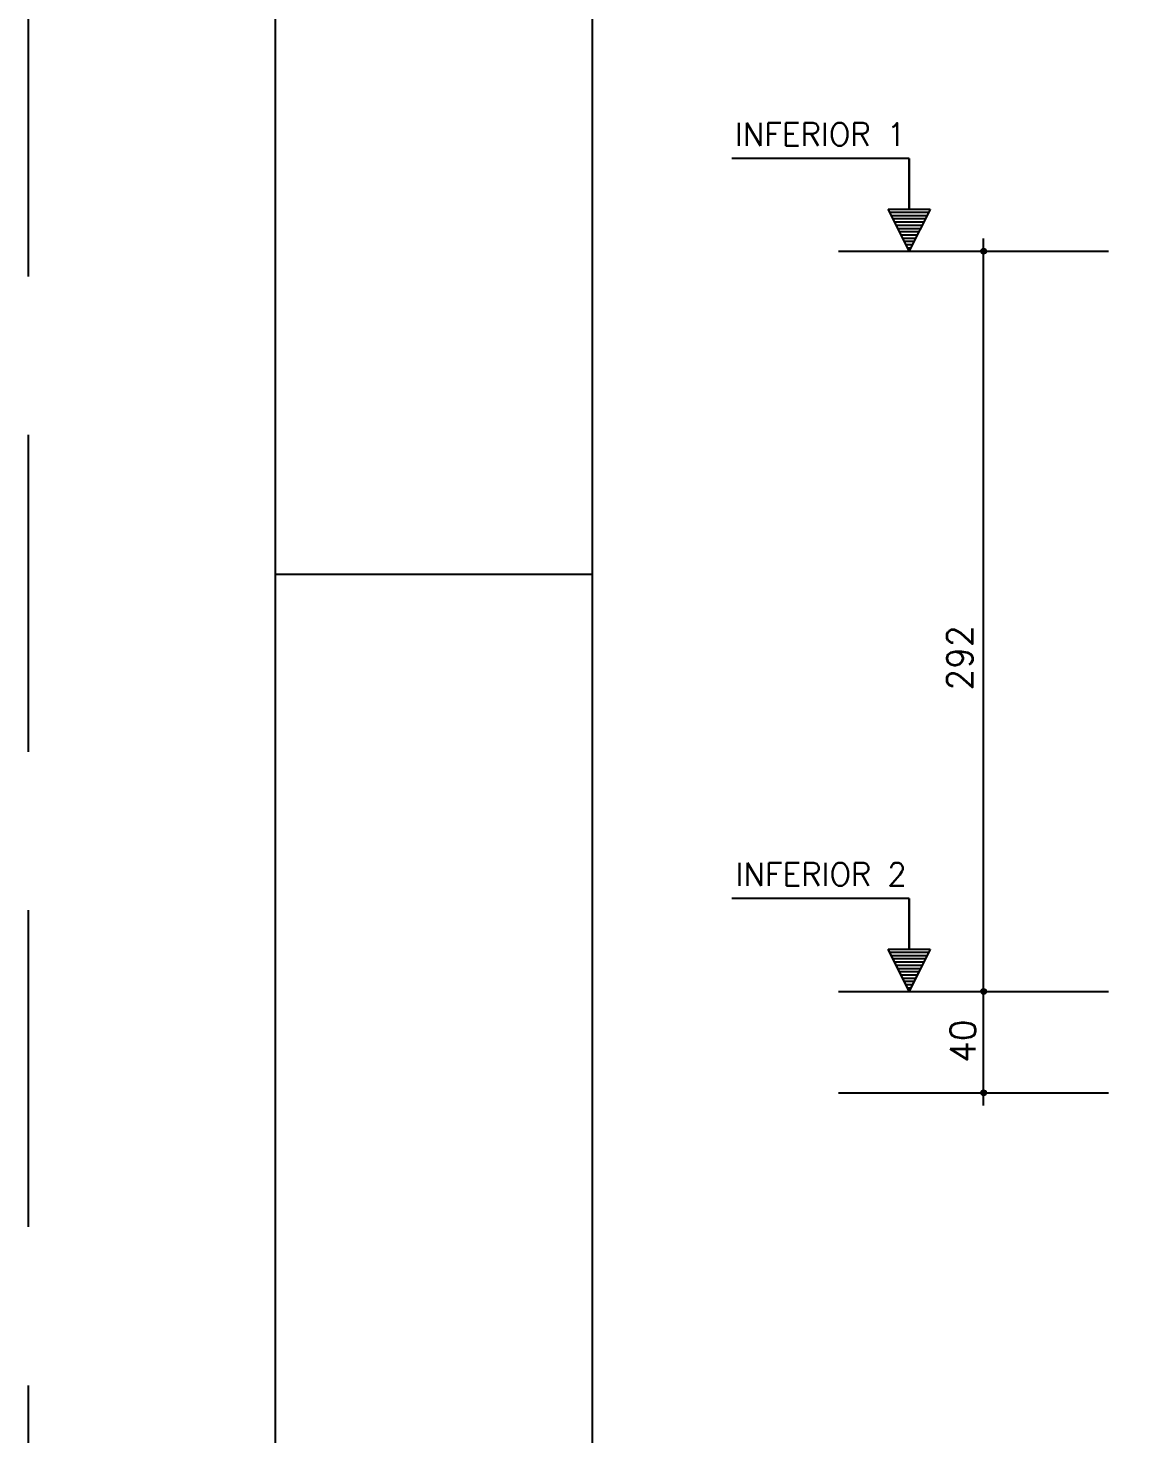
# Model space of a CAD drawing. Extents: x -1.9 to 86, y -1.6 to 60.9.
# Drawn here: x -1.95 to 6.68, y 8.06 to 19.16 of the extents above; entities that cross this region are included whole.
import ezdxf

# ---------------------------------------------------------------- set-up
doc = ezdxf.new("R2010")
doc.units = 0
doc.header["$MEASUREMENT"] = 0
doc.linetypes.add('HIDDEN', pattern=[0.375, 0.25, -0.125])
doc.layers.get('0').update_dxf_attribs({"linetype": 'CONTINUOUS'})
doc.layers.get('Defpoints').update_dxf_attribs({"linetype": 'CONTINUOUS'})
for name, color, linetype in [('ARQ_FOLHA', 7, 'CONTINUOUS'), ('PENA_01', 1, 'CONTINUOUS'), ('PENA_02', 2, 'CONTINUOUS'), ('PENA_03', 3, 'CONTINUOUS')]:
    doc.layers.add(name, color=color, linetype=linetype)
doc.styles.get("Standard").update_dxf_attribs({"font": 'ROMANS.SHX'})

# ---------------------------------------------------------------- blocks, each defined once
blk = doc.blocks.new('FOLHA A1 - 841 X 594')
at = {"layer": 'ARQ_FOLHA', "color": 1}
blk.add_line((-816, 148.5), (-841, 148.5), dxfattribs=at)
for points in [[(-841, 0), (0, 0), (0, 594), (-841, 594)], [(-816, 10), (-10, 10), (-10, 584), (-816, 584)]]:
    blk.add_lwpolyline(points, close=True, dxfattribs=at)
at = {"layer": 'Defpoints', "color": 8, "linetype": 'HIDDEN', "ltscale": 100}
blk.add_lwpolyline([(-860.5, 609.5), (-860.5, -15.5), (19.5, -15.5), (19.5, 609.5)], close=True, dxfattribs=at)
blk = doc.blocks.new('*U24')
blk.add_blockref('FOLHA A1 - 841 X 594', (0, 0))

msp = doc.modelspace()

# ---------------------------------------------------------------- linework, layer by layer
at = {"layer": 'PENA_01', "linetype": 'Continuous'}
for p, q in [((4.442809, 17.394568), (6.573673, 17.394568)), ((4.442809, 11.554568), (6.573673, 11.554568)), ((4.442809, 10.754568), (6.573673, 10.754568))]:
    msp.add_line(p, q, dxfattribs=at)
at = {"layer": 'PENA_02', "linetype": 'Continuous'}
for centre, radius in [((5.588955, 17.394568), 0.02), ((5.588955, 17.394568), 0.01), ((5.588955, 11.554568), 0.02), ((5.588955, 11.554568), 0.01), ((5.588955, 10.754568), 0.02), ((5.588955, 10.754568), 0.01)]:
    msp.add_circle(centre, radius, dxfattribs=at)
at = {"layer": 'PENA_03', "linetype": 'Continuous'}
for p, q in [((5.001808, 18.126433), (3.601808, 18.126433)), ((5.001808, 17.726433), (5.001808, 18.126433)), ((5.003208, 17.726433), (5.003208, 18.127833)), ((5.002508, 17.394568), (4.836575, 17.726433)), ((4.836575, 17.726433), (5.001808, 17.726433)), ((5.002508, 17.39769), (4.838831, 17.725042)), ((5.166184, 17.725042), (4.838831, 17.725042)), ((5.155676, 17.700905), (4.849338, 17.700905)), ((5.142912, 17.675377), (4.862103, 17.675377)), ((5.130148, 17.649849), (4.874867, 17.649849)), ((5.16844, 17.726433), (5.002508, 17.394568)), ((5.166184, 17.725043), (5.002508, 17.397689)), ((5.003208, 17.726433), (5.16844, 17.726433)), ((5.117384, 17.624321), (4.887631, 17.624321)), ((5.10462, 17.598793), (4.900395, 17.598793)), ((5.091856, 17.573265), (4.913159, 17.573265)), ((5.079092, 17.547737), (4.925923, 17.547737)), ((5.066328, 17.522209), (4.938687, 17.522209)), ((5.053564, 17.496681), (4.951451, 17.496681)), ((5.0408, 17.471153), (4.964215, 17.471153)), ((5.028036, 17.445624), (4.976979, 17.445624)), ((5.015272, 17.420096), (4.989744, 17.420096)), ((5.588955, 10.654035), (5.588955, 17.494568)), ((5.001808, 12.286433), (3.601808, 12.286433)), ((5.001808, 11.886433), (5.001808, 12.286433)), ((5.003208, 11.886433), (5.003208, 12.287833)), ((5.002508, 11.554568), (4.836575, 11.886433)), ((4.836575, 11.886433), (5.001808, 11.886433)), ((5.002508, 11.55769), (4.838831, 11.885042)), ((5.166184, 11.885042), (4.838831, 11.885042)), ((5.16844, 11.886433), (5.002508, 11.554568)), ((5.166184, 11.885043), (5.002508, 11.557689)), ((5.003208, 11.886433), (5.16844, 11.886433)), ((5.155676, 11.860905), (4.849338, 11.860905)), ((5.142912, 11.835377), (4.862103, 11.835377)), ((5.130148, 11.809849), (4.874867, 11.809849)), ((5.117384, 11.784321), (4.887631, 11.784321)), ((5.10462, 11.758793), (4.900395, 11.758793)), ((5.091856, 11.733265), (4.913159, 11.733265)), ((5.079092, 11.707737), (4.925923, 11.707737)), ((5.066328, 11.682209), (4.938687, 11.682209)), ((5.053564, 11.656681), (4.951451, 11.656681)), ((5.0408, 11.631153), (4.964215, 11.631153)), ((5.028036, 11.605624), (4.976979, 11.605624)), ((5.015272, 11.580096), (4.989744, 11.580096))]:
    msp.add_line(p, q, dxfattribs=at)

# ---------------------------------------------------------------- block references
at = {"xscale": 0.09999999999999938, "yscale": 0.09999999999999938, "zscale": 0.09999999999999938}
msp.add_blockref('*U24', (84.1, -0.004999), dxfattribs=at)

# ---------------------------------------------------------------- texts
at = {"layer": 'PENA_03', "linetype": 'Continuous'}
for s, p in [('INFERIOR 1', (3.627514, 18.228307)), ('INFERIOR 2', (3.632079, 12.388307))]:
    msp.add_text(s, height=0.18, dxfattribs=at).set_placement(p)
for s, p in [('292', (5.500509, 13.92884)), ('40', (5.525758, 10.989733))]:
    msp.add_text(s, height=0.2, rotation=90, dxfattribs=at).set_placement(p)

doc.saveas('drawing.dxf')
